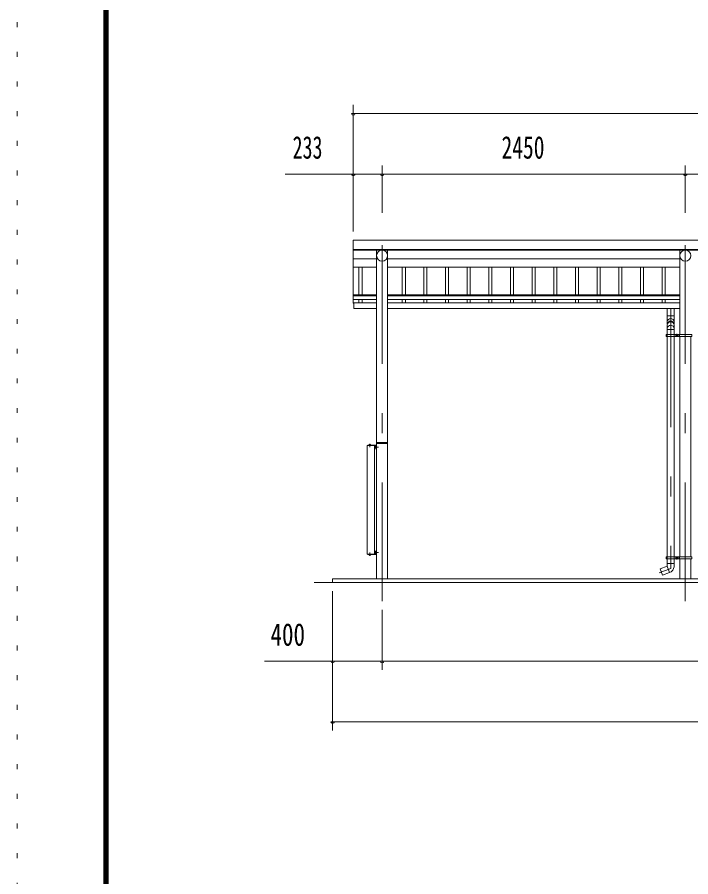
# Model space of a CAD drawing. Units: millimetres, scale not verified. Extents: x -34085 to 34091, y -14700 to 14700.
# Drawn here: x -7489 to -2045, y 748 to 7701 of the extents above; entities that cross this region are included whole.
import ezdxf
from ezdxf.enums import TextEntityAlignment as Align

# ---------------------------------------------------------------- set-up
doc = ezdxf.new("R2010")
doc.units = ezdxf.units.MM
doc.header["$LTSCALE"] = 80
doc.linetypes.add('USER3', pattern=[24, 12, -5, 2, -5])
doc.linetypes.add('USER4', pattern=[3, 0.5, -2.5])
for name, color, linetype, lineweight in [('0-2_1-07BOLD', 7, 'Continuous', 18), ('0-3_1-27CENTER', 3, 'USER3', 18), ('0-4_1-47THIN', 4, 'Continuous', 18), ('0-5_1-57DIM', 3, 'Continuous', 18), ('0-C_F-F1PAPER', 5, 'Continuous', 18), ('0-D_F-E_J_ADD', 5, 'USER4', 18)]:
    doc.layers.add(name, color=color, linetype=linetype, lineweight=lineweight)
doc.styles.add('ＭＳ ゴシック', font='')
doc.styles.get('ＭＳ ゴシック').set_extended_font_data('MS Gothic')

msp = doc.modelspace()

# ---------------------------------------------------------------- linework, layer by layer
at = {"layer": '0-2_1-07BOLD'}
for p, q in [((-4772.08, 5821.4), (5893.91, 5821.4)), ((5893.92, 5817.33), (-4772.08, 5817.33)), ((-4583.63, 5817.33), (-4583.63, 3157.54)), ((-4494.53, 3157.54), (-4494.53, 5817.33)), ((-2133.63, 5817.33), (-2133.63, 5135.54)), ((-4772.08, 5747.84), (-4583.64, 5747.84)), ((-4494.54, 5747.84), (-2133.63, 5747.84)), ((-4583.64, 5678.35), (-4772.08, 5678.35)), ((-2133.63, 5678.35), (-4494.54, 5678.35)), ((-4772.08, 5456.73), (-4583.64, 5456.73)), ((-4583.64, 5446.3), (-4772.08, 5446.3)), ((-4494.54, 5456.73), (-2133.63, 5456.73)), ((-2133.63, 5446.3), (-4494.54, 5446.3)), ((-4772.08, 5416.69), (-4583.63, 5416.69)), ((-4583.63, 5390.36), (-4767.08, 5390.36)), ((-4494.54, 5416.69), (-2133.63, 5416.69)), ((-2133.63, 5390.36), (-4494.54, 5390.36)), ((-4494.54, 5345.36), (-2133.63, 5345.36)), ((-2234.59, 5285.74), (-2234.59, 5345.36)), ((-2179.59, 5345.36), (-2179.59, 5285.74)), ((-2234.59, 5176.09), (-2179.59, 5176.09)), ((-2236.2, 5127.54), (-2242.3, 5127.54)), ((-2236.2, 5119.54), (-2236.2, 5135.54)), ((-2234.6, 3335.54), (-2234.6, 5119.54)), ((-2179.59, 5119.54), (-2179.59, 3335.54)), ((-2178, 5135.54), (-2178, 5119.54)), ((-2135.25, 5135.54), (-2135.25, 5119.54)), ((-2133.64, 5119.54), (-2133.64, 3335.54)), ((-2133.63, 5117.54), (-2133.63, 3386.14)), ((-2044.54, 3335.54), (-2044.54, 5119.54)), ((-4641.52, 4242.34), (-4641.52, 4245.83)), ((-4635.75, 4245.83), (-4635.75, 4242.34)), ((-4583.63, 4252.54), (-4494.53, 4252.54)), ((-4497.53, 4260.54), (-4580.63, 4260.54)), ((-4587.84, 4237.54), (-4659.84, 4237.54)), ((-4599.83, 3357.54), (-4599.83, 4237.54)), ((-4595.24, 4230.04), (-4590.43, 4230.04)), ((-4595.24, 4226.29), (-4590.43, 4226.29)), ((-4590.43, 4218.78), (-4595.24, 4218.78)), ((-4590.43, 4230.34), (-4588.43, 4230.34)), ((-4590.43, 4222.54), (-4588.43, 4224.54)), ((-4588.43, 4222.54), (-4590.43, 4220.54)), ((-4588.43, 4231.04), (-4586.83, 4231.04)), ((-4641.52, 3352.74), (-4641.52, 3349.25)), ((-4635.75, 3349.25), (-4635.75, 3352.74)), ((-4595.24, 3376.29), (-4590.43, 3376.29)), ((-4590.43, 3368.79), (-4595.24, 3368.79)), ((-4590.43, 3374.54), (-4588.43, 3372.54)), ((-4588.43, 3370.54), (-4590.43, 3372.54)), ((-2242.3, 3327.54), (-2236.2, 3327.54)), ((-2236.2, 3319.54), (-2236.2, 3335.54)), ((-2178.09, 3282.63), (-2236.1, 3282.63)), ((-2234.6, 3282.63), (-2234.6, 3319.54)), ((-2178.09, 3282.63), (-2179.85, 3256.84)), ((-2179.59, 3319.54), (-2179.59, 3282.63)), ((-2177.99, 3335.54), (-2177.99, 3319.54)), ((-2135.25, 3335.54), (-2135.25, 3319.54)), ((-2133.64, 3319.54), (-2133.64, 3157.54)), ((-2044.54, 3157.54), (-2044.54, 3319.54)), ((-2215.78, 3208.95), (-2234.59, 3260.63)), ((6210.91, 3127.54), (-5089.08, 3127.54))]:
    msp.add_line(p, q, dxfattribs=at)
for points in [[(5893.91, 5387.78), (5893.91, 5896.54), (-4772.08, 5896.54), (-4772.08, 5387.78), (-4767.08, 5387.78)], [(-4767.08, 5390.36), (-4767.08, 5345.36), (-4583.63, 5345.36)], [(-2234.59, 5217.97), (-2234.59, 5236.07), (-2236.59, 5285.74), (-2177.6, 5285.74)], [(-2177.6, 5285.74), (-2179.59, 5236.07), (-2179.59, 5217.97)], [(-2234.59, 5135.54), (-2234.59, 5183.03), (-2236.59, 5208.88)], [(-2177.6, 5209), (-2179.59, 5183.03), (-2179.59, 5135.54)], [(-4644.89, 4240.74), (-4644.89, 4242.34), (-4632.38, 4242.34), (-4632.38, 4240.74)], [(-4632.86, 4242.34), (-4632.86, 4245.83), (-4633.73, 4246.34), (-4643.53, 4246.34), (-4644.41, 4245.83), (-4644.41, 4242.34)], [(-4659.84, 4237.54), (-4659.84, 3357.54), (-4587.84, 3357.54)], [(-4587.84, 4240.74), (-4653.63, 4240.74), (-4653.63, 4237.54)], [(-4590.43, 4215.03), (-4595.24, 4215.03), (-4595.94, 4216.24), (-4595.94, 4228.84), (-4595.24, 4230.04)], [(-4588.43, 4214.74), (-4590.43, 4214.74), (-4590.43, 4230.34)], [(-4588.43, 4231.04), (-4588.43, 4214.04), (-4586.83, 4214.04)], [(-4586.83, 4236.54), (-4586.83, 4205.74), (-4583.63, 4205.74)], [(-4587.84, 3354.34), (-4653.63, 3354.34), (-4653.63, 3357.54)], [(-4644.89, 3354.34), (-4644.89, 3352.74), (-4632.38, 3352.74), (-4632.38, 3354.34)], [(-4632.86, 3352.74), (-4632.86, 3349.25), (-4633.73, 3348.74), (-4643.53, 3348.74), (-4644.41, 3349.25), (-4644.41, 3352.74)], [(-4590.43, 3380.05), (-4595.24, 3380.05), (-4595.94, 3378.84), (-4595.94, 3366.24), (-4595.24, 3365.04), (-4590.43, 3365.04)], [(-4588.43, 3364.74), (-4590.43, 3364.74), (-4590.43, 3380.34), (-4588.43, 3380.34)], [(-4586.83, 3381.04), (-4588.43, 3381.04), (-4588.43, 3364.04), (-4586.83, 3364.04)], [(-4586.83, 3358.54), (-4586.83, 3389.34), (-4583.63, 3389.34)], [(-2236.09, 3282.63), (-2234.59, 3260.63), (-2290.97, 3240.11), (-2272.16, 3188.43), (-2216.06, 3208.85)], [(-4939.08, 3127.54), (-4939.08, 3157.54), (6060.91, 3157.54), (6060.91, 3127.54)]]:
    msp.add_lwpolyline(points, dxfattribs=at)
for points in [[(-2036.85, 5119.54), (-2036.85, 5135.54), (-2242.3, 5135.54), (-2242.3, 5119.54)], [(-2161.62, 5130.42), (-2156.62, 5133.31), (-2151.62, 5130.42), (-2151.62, 5124.65), (-2156.62, 5121.77), (-2161.62, 5124.65)], [(-2242.3, 3319.54), (-2242.3, 3335.54), (-2036.85, 3335.54), (-2036.85, 3319.54)], [(-2151.62, 3330.43), (-2156.62, 3333.31), (-2161.62, 3330.43), (-2161.62, 3324.65), (-2156.62, 3321.77), (-2151.62, 3324.65)]]:
    msp.add_lwpolyline(points, close=True, dxfattribs=at)
for centre, radius in [((-4539.08, 5772.78), 44.55), ((-2089.09, 5772.78), 44.55), ((-2156.62, 5127.54), 6.25), ((-2156.62, 5127.54), 4.9), ((-2156.62, 3327.54), 6.25), ((-2156.62, 3327.54), 4.9)]:
    msp.add_circle(centre, radius, dxfattribs=at)
for centre, radius, start, end in [((-4539.08, 5772.09), 44.55, 180, 0), ((-2089.09, 5772.09), 44.55, 180, 0), ((-2207.09, 5207.16), 29.55, 3.56303, 176.43697), ((-2207.09, 5236.37), 27.55, 3.55867, 176.44133), ((-2207.09, 5215.66), 27.55, 3.55867, 176.44133), ((-2207.09, 5182.05), 27.55, 3.55867, 176.44133), ((-4642.96, 4244.02), 2.32, 51.45377, 90), ((-4638.63, 4237.83), 8.51, 70.16867, 109.82912), ((-4634.31, 4244.02), 2.32, 90, 128.53143), ((-4580.63, 4257.54), 3, 90, 180), ((-4497.53, 4257.54), 3, 0, 90), ((-4593.06, 4228.17), 2.88, 180, 220.72682), ((-4593.06, 4216.91), 2.88, 139.27318, 180), ((-4585.47, 4222.54), 10.46, 158.9763, 201.02541), ((-4587.84, 4236.54), 4.2, 0, 90), ((-4587.84, 4236.54), 1, 0, 90), ((-4642.96, 3351.06), 2.32, 270, 308.54623), ((-4638.63, 3357.25), 8.51, 250.17088, 289.83133), ((-4634.31, 3351.06), 2.32, 231.46857, 270), ((-4593.06, 3378.17), 2.88, 180, 220.72682), ((-4593.06, 3366.91), 2.88, 139.27318, 180), ((-4585.47, 3372.54), 10.46, 158.97459, 201.0237), ((-4587.84, 3358.54), 1, 270, 0), ((-4587.84, 3358.54), 4.2, 270, 0), ((-2234.72, 3260.59), 55, 289.83269, 356.09424)]:
    msp.add_arc(centre, radius, start, end, dxfattribs=at)
at = {"layer": '0-3_1-27CENTER'}
for p, q in [((-4539.08, 2977.54), (-4539.08, 6047.54)), ((-2089.08, 2977.54), (-2089.08, 6047.54)), ((-2207.09, 5345.36), (-2207.09, 3241.38)), ((-2144.12, 5127.54), (-2169.12, 5127.54)), ((-2156.62, 5115.04), (-2156.62, 5140.04)), ((-4638.63, 4223.06), (-4638.63, 4249.25)), ((-4599.94, 4222.54), (-4568.03, 4222.54)), ((-4638.63, 3372.02), (-4638.63, 3345.83)), ((-4599.94, 3372.54), (-4568.03, 3372.54)), ((-2156.62, 3315.04), (-2156.62, 3340.04)), ((-2144.12, 3327.54), (-2169.12, 3327.54)), ((-2207.08, 3241.38), (-2300.35, 3207.43))]:
    msp.add_line(p, q, dxfattribs=at)
at = {"layer": '0-4_1-47THIN'}
for p, q in [((-4726.58, 5678.35), (-4726.58, 5456.73)), ((-4701.58, 5456.73), (-4701.58, 5678.35)), ((-4376.58, 5678.35), (-4376.58, 5456.73)), ((-4351.58, 5456.73), (-4351.58, 5678.35)), ((-4201.58, 5456.73), (-4201.58, 5678.35)), ((-4176.58, 5678.35), (-4176.58, 5456.73)), ((-4026.58, 5678.35), (-4026.58, 5456.73)), ((-4001.58, 5456.73), (-4001.58, 5678.35)), ((-3851.58, 5456.73), (-3851.58, 5678.35)), ((-3826.58, 5678.35), (-3826.58, 5456.73)), ((-3676.58, 5678.35), (-3676.58, 5456.73)), ((-3651.58, 5456.73), (-3651.58, 5678.35)), ((-3501.58, 5456.73), (-3501.58, 5678.35)), ((-3476.58, 5678.35), (-3476.58, 5456.73)), ((-3326.58, 5678.35), (-3326.58, 5456.73)), ((-3301.58, 5456.73), (-3301.58, 5678.35)), ((-3151.58, 5456.73), (-3151.58, 5678.35)), ((-3126.58, 5678.35), (-3126.58, 5456.73)), ((-2976.58, 5678.35), (-2976.58, 5456.73)), ((-2951.58, 5456.73), (-2951.58, 5678.35)), ((-2801.58, 5456.73), (-2801.58, 5678.35)), ((-2776.58, 5678.35), (-2776.58, 5456.73)), ((-2626.58, 5678.35), (-2626.58, 5456.73)), ((-2601.58, 5456.73), (-2601.58, 5678.35)), ((-2451.58, 5456.73), (-2451.58, 5678.35)), ((-2426.58, 5678.35), (-2426.58, 5456.73)), ((-2276.58, 5678.35), (-2276.58, 5456.73)), ((-2251.58, 5456.73), (-2251.58, 5678.35)), ((-4726.58, 5390.36), (-4726.58, 5416.69)), ((-4701.58, 5416.69), (-4701.58, 5390.36)), ((-4376.58, 5416.69), (-4376.58, 5390.36)), ((-4351.58, 5390.36), (-4351.58, 5416.69)), ((-4201.58, 5390.36), (-4201.58, 5416.69)), ((-4176.58, 5416.69), (-4176.58, 5390.36)), ((-4026.58, 5416.69), (-4026.58, 5390.36)), ((-4001.58, 5390.36), (-4001.58, 5416.69)), ((-3851.58, 5390.36), (-3851.58, 5416.69)), ((-3826.58, 5416.69), (-3826.58, 5390.36)), ((-3676.58, 5416.69), (-3676.58, 5390.36)), ((-3651.58, 5390.36), (-3651.58, 5416.69)), ((-3501.58, 5390.36), (-3501.58, 5416.69)), ((-3476.58, 5416.69), (-3476.58, 5390.36)), ((-3326.58, 5416.69), (-3326.58, 5390.36)), ((-3301.58, 5390.36), (-3301.58, 5416.69)), ((-3151.58, 5390.36), (-3151.58, 5416.69)), ((-3126.58, 5416.69), (-3126.58, 5390.36)), ((-2976.58, 5416.69), (-2976.58, 5390.36)), ((-2951.58, 5390.36), (-2951.58, 5416.69)), ((-2801.58, 5390.36), (-2801.58, 5416.69)), ((-2776.58, 5416.69), (-2776.58, 5390.36)), ((-2626.58, 5416.69), (-2626.58, 5390.36)), ((-2601.58, 5390.36), (-2601.58, 5416.69)), ((-2451.58, 5390.36), (-2451.58, 5416.69)), ((-2426.58, 5416.69), (-2426.58, 5390.36)), ((-2276.58, 5416.69), (-2276.58, 5390.36)), ((-2251.58, 5390.36), (-2251.58, 5416.69))]:
    msp.add_line(p, q, dxfattribs=at)
at = {"layer": '0-5_1-57DIM'}
for p, q in [((-4772.08, 5966.54), (-4772.08, 6992.54)), ((-4758.08, 6922.54), (-4786.08, 6922.54)), ((-4772.08, 6922.54), (5893.91, 6922.54)), ((-4539.08, 6117.54), (-4539.08, 6502.54)), ((-2089.08, 6117.54), (-2089.08, 6502.54)), ((-4772.08, 6432.54), (-5321.58, 6432.54)), ((-4758.08, 6432.54), (-4786.08, 6432.54)), ((-4772.08, 6432.54), (-4539.08, 6432.54)), ((-4525.08, 6432.54), (-4553.08, 6432.54)), ((-4539.08, 6432.54), (-2089.08, 6432.54)), ((-2075.08, 6432.54), (-2103.08, 6432.54)), ((-2089.08, 6432.54), (710.91, 6432.54)), ((-4939.08, 1932.54), (-4939.08, 3057.54)), ((-4539.08, 2907.54), (-4539.08, 2422.54)), ((-4939.08, 2492.54), (-5488.58, 2492.54)), ((-4925.08, 2492.54), (-4953.08, 2492.54)), ((-4939.08, 2492.54), (-4539.08, 2492.54)), ((-4525.08, 2492.54), (-4553.08, 2492.54)), ((-4539.08, 2492.54), (5660.92, 2492.54)), ((-4925.08, 2002.54), (-4953.08, 2002.54)), ((-4939.08, 2002.54), (6060.91, 2002.54))]:
    msp.add_line(p, q, dxfattribs=at)
for centre in [(-4772.08, 6922.54), (-4772.08, 6432.54), (-4539.08, 6432.54), (-2089.08, 6432.54), (-4939.08, 2492.54), (-4539.08, 2492.54), (-4939.08, 2002.54)]:
    msp.add_arc(centre, 14, 180, 0, dxfattribs=at)
at = {"layer": '0-C_F-F1PAPER'}
for points in [[(33391.46, -14000), (-6788.54, -14000), (-6788.54, 14140), (33391.46, 14140)], [(33387.96, -13996.5), (33387.96, 14136.5), (-6785.04, 14136.5), (-6785.04, -13996.5)], [(33384.46, -13993), (33384.46, 14133), (-6781.54, 14133), (-6781.54, -13993)], [(33380.96, -13989.5), (-6778.04, -13989.5), (-6778.04, 14129.5), (33380.96, 14129.5)], [(33377.46, -13986), (33377.46, 14126), (-6774.54, 14126), (-6774.54, -13986)], [(33373.96, -13982.5), (-6771.04, -13982.5), (-6771.04, 14122.5), (33373.96, 14122.5)], [(33370.46, -13979), (33370.46, 14119), (-6767.54, 14119), (-6767.54, -13979)], [(33366.96, -13975.5), (-6764.04, -13975.5), (-6764.04, 14115.5), (33366.96, 14115.5)], [(33363.46, -13972), (-6760.54, -13972), (-6760.54, 14112), (33363.46, 14112)], [(33359.96, -13968.5), (-6757.04, -13968.5), (-6757.04, 14108.5), (33359.96, 14108.5)], [(33356.46, -13965), (33356.46, 14105), (-6753.54, 14105), (-6753.54, -13965)]]:
    msp.add_lwpolyline(points, close=True, dxfattribs=at)
at = {"layer": '0-D_F-E_J_ADD'}
msp.add_lwpolyline([(34091.46, -14700), (-7488.54, -14700), (-7488.54, 14700), (34091.46, 14700)], close=True, dxfattribs=at)

# ---------------------------------------------------------------- texts
at = {"layer": '0-5_1-57DIM', "color": 7, "style": 'ＭＳ ゴシック'}
for s, width, p in [('233', 0.65, (-5263.03, 6502.54)), ('2450', 0.7, (-3574.49, 6502.54)), ('400', 0.75, (-5441.51, 2562.54))]:
    msp.add_text(s, height=182.3, dxfattribs=dict(at, width=width)).set_placement(p, align=Align.BOTTOM_LEFT)

doc.saveas('drawing.dxf')
